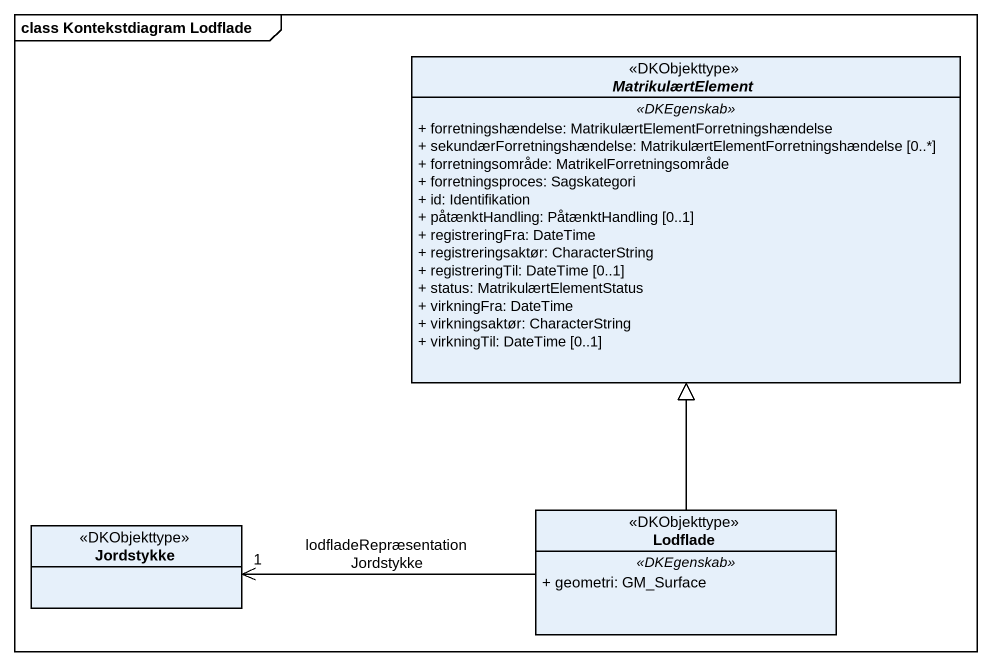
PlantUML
@startuml
mainframe class Kontekstdiagram Lodflade
hide circle
hide empty members
skinparam classAttributeIconSize 0
abstract class MatrikulærtElement <<DKObjekttype>> {
  .. <<DKEgenskab>> ..
  + forretningshændelse: MatrikulærtElementForretningshændelse
  + sekundærForretningshændelse: MatrikulærtElementForretningshændelse [0..*]
  + forretningsområde: MatrikelForretningsområde
  + forretningsproces: Sagskategori
  + id: Identifikation
  + påtænktHandling: PåtænktHandling [0..1]
  + registreringFra: DateTime
  + registreringsaktør: CharacterString
  + registreringTil: DateTime [0..1]
  + status: MatrikulærtElementStatus
  + virkningFra: DateTime
  + virkningsaktør: CharacterString
  + virkningTil: DateTime [0..1]
}
class Jordstykke <<DKObjekttype>>
class Lodflade <<DKObjekttype>> {
  .. <<DKEgenskab>> ..
  + geometri: GM_Surface
}
Lodflade -up-|> MatrikulærtElement
Lodflade -left-> "1" Jordstykke : lodfladeRepræsentationJordstykke
@enduml
